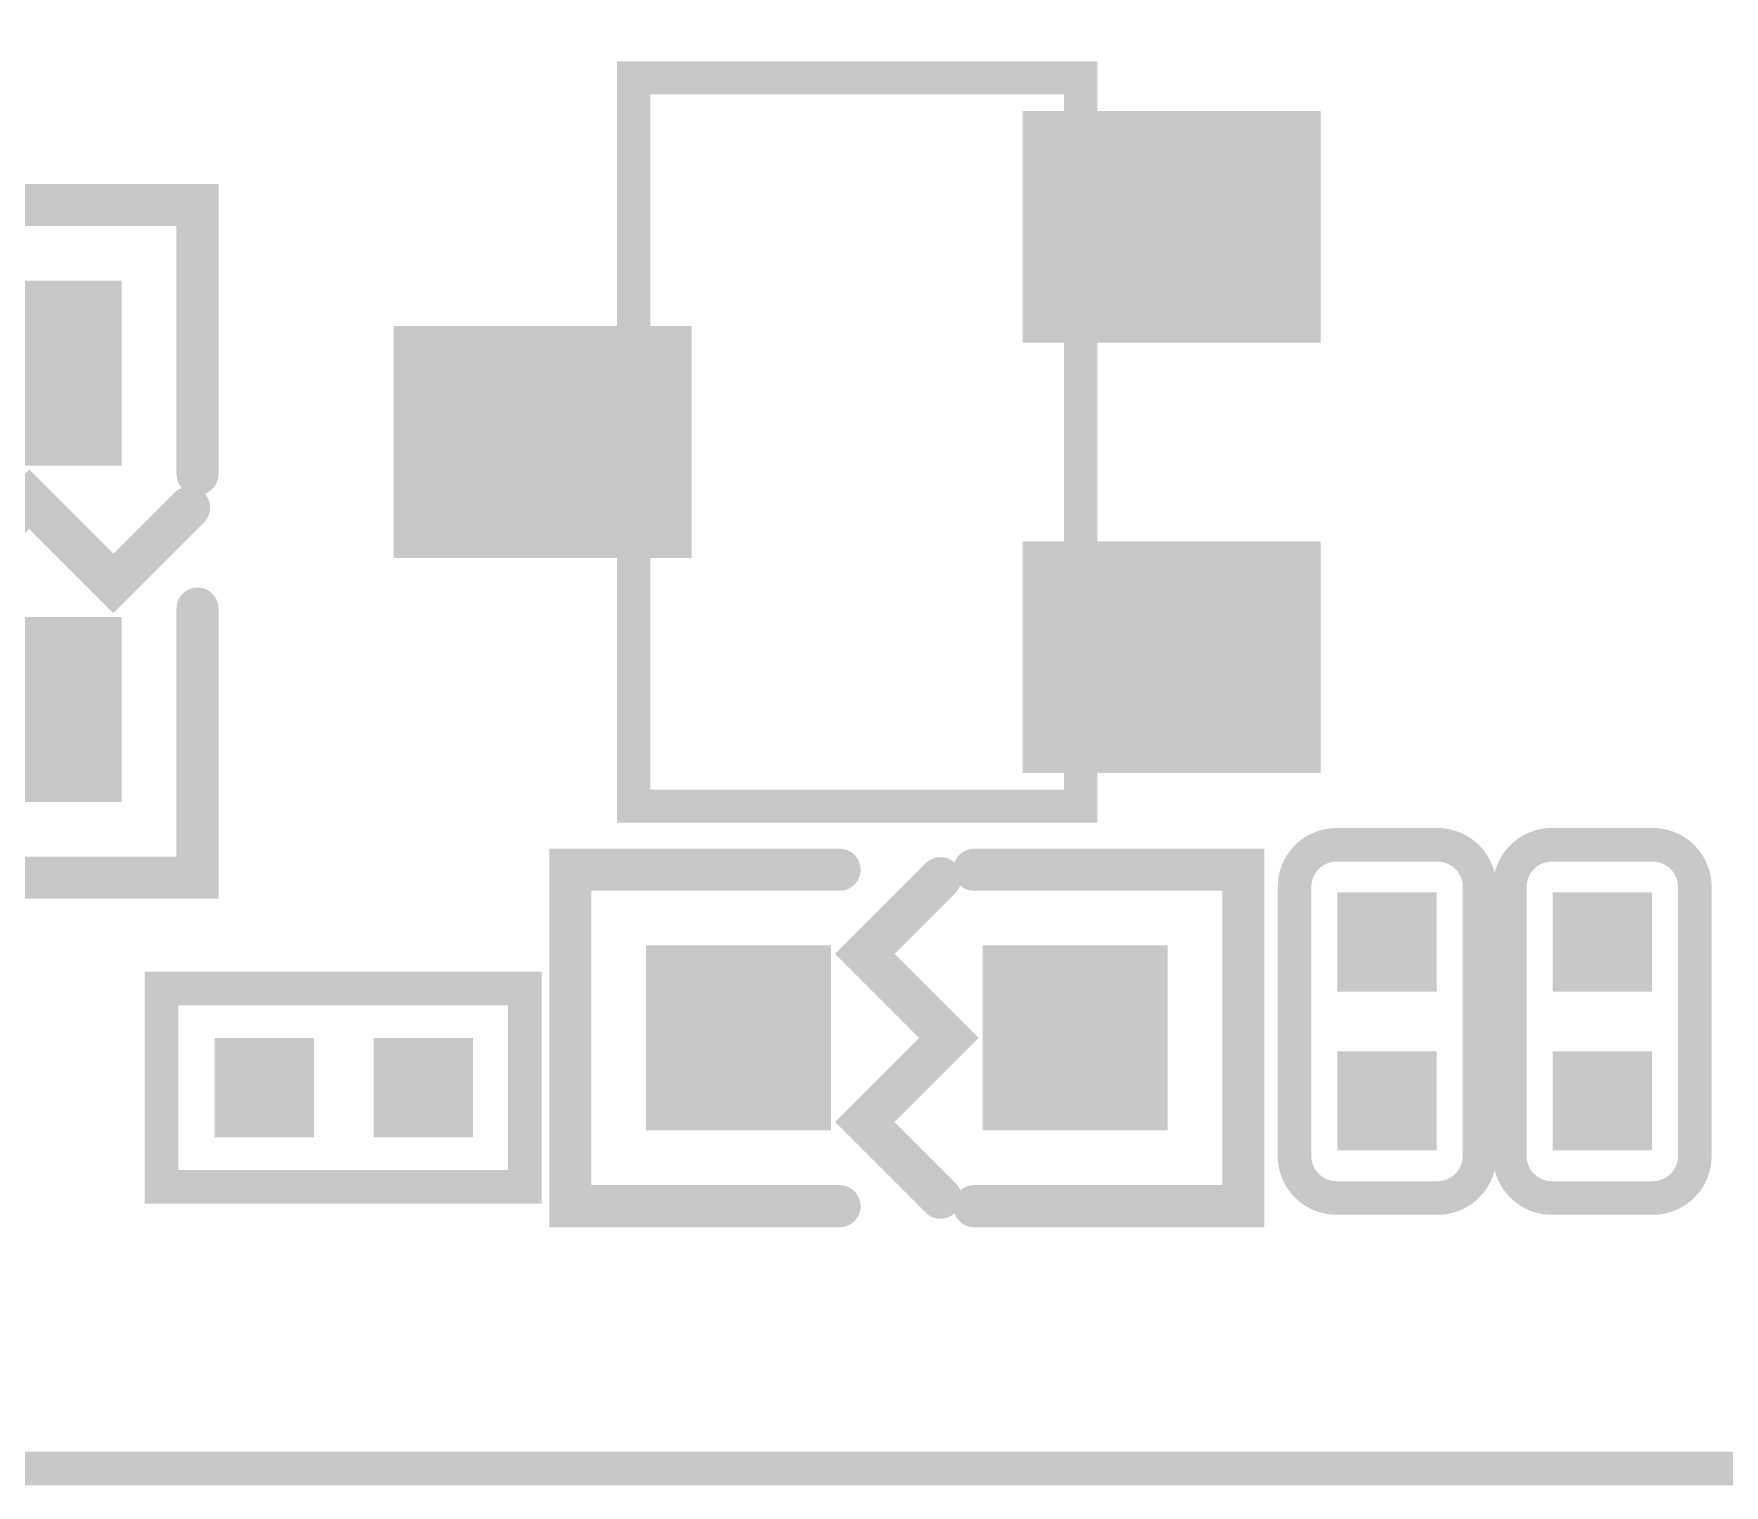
# Model space of a CAD drawing. Extents: x -0.1 to 65.1, y -1.2 to 30.1.
# Drawn here: x 25.66 to 30.77, y -0.05 to 4.33 of the extents above; entities that cross this region are included whole.
import ezdxf

# ---------------------------------------------------------------- set-up
doc = ezdxf.new("R2010")
doc.units = 0
doc.header["$MEASUREMENT"] = 0
doc.layers.get('0').update_dxf_attribs({"linetype": 'CONTINUOUS'})
for name, color, linetype in [('BOARD_OUTLINE_00', 183, 'CONTINUOUS'), ('DRIL_NPLTE_THRU_01', 3, 'CONTINUOUS'), ('DRIL_NPLTE_THRU_02', 171, 'CONTINUOUS'), ('DRIL_NPLTE_THRU_03', 34, 'CONTINUOUS'), ('DRIL_NPLTE_THRU_04', 222, 'CONTINUOUS'), ('DRIL_NPLTE_THRU_05', 171, 'CONTINUOUS'), ('DRIL_NPLTE_THRU_06', 186, 'CONTINUOUS'), ('DRIL_NPLTE_THRU_07', 171, 'CONTINUOUS'), ('DRIL_NPLTE_THRU_08', 2, 'CONTINUOUS'), ('DRIL_PLTE_THRU_01', 3, 'CONTINUOUS'), ('DRIL_PLTE_THRU_02', 171, 'CONTINUOUS'), ('DRIL_PLTE_THRU_03', 34, 'CONTINUOUS'), ('DRIL_PLTE_THRU_04', 222, 'CONTINUOUS'), ('DRIL_PLTE_THRU_05', 171, 'CONTINUOUS'), ('DRIL_PLTE_THRU_06', 186, 'CONTINUOUS'), ('DRIL_PLTE_THRU_07', 171, 'CONTINUOUS'), ('DRIL_PLTE_THRU_08', 2, 'CONTINUOUS'), ('PADS_BOT', 56, 'CONTINUOUS'), ('PADS_INNER', 96, 'CONTINUOUS'), ('PADS_TOP', 96, 'CONTINUOUS'), ('PART_TOP_2DLINE_00', 254, 'CONTINUOUS'), ('PART_TOP_2DLINE_01', 254, 'CONTINUOUS')]:
    doc.layers.add(name, color=color, linetype=linetype)

# ---------------------------------------------------------------- blocks, each defined once
blk = doc.blocks.new('BOARD_1')
at = {"layer": 'BOARD_OUTLINE_00', "const_width": 0.1016}
blk.add_lwpolyline([(0, 0), (0, 24.8539, -0.414214), (2.4575, 27.3114), (62.5221, 27.3114, -0.414214), (65.0018, 24.8317), (65.0018, -0.2286, -0.414214), (62.5364, -2.694), (2.5273, -2.694, -0.414214), (-0.0135, -0.1532), (-0.0135, 0)], format="xyb", close=True, dxfattribs=at)
blk = doc.blocks.new('SMOOTH_0$1016')
at = {"const_width": 0.0508}
blk.add_lwpolyline([(-0.0254, 0, 1), (0.0254, 0, 1)], format="xyb", close=True, dxfattribs=at)
blk = doc.blocks.new('PART_BODY_TOP_72')
at = {"layer": 'PART_TOP_2DLINE_01', "const_width": 0.1016}
blk.add_lwpolyline([(-0.5461, -0.29972), (0.55118, -0.29972), (0.55118, 0.29972), (-0.5461, 0.29972)], close=True, dxfattribs=at)
at = {"layer": 'PART_TOP_2DLINE_01'}
for p in [(-0.5461, 0.29972), (0.55118, 0.29972), (-0.5461, -0.29972), (0.55118, -0.29972)]:
    blk.add_blockref('SMOOTH_0$1016', p, dxfattribs=at)
blk = doc.blocks.new('DRIL_HOLE_0')
blk.add_lwpolyline([(0, 0, 1), (0, 0, 1)], format="xyb", close=True)
blk = doc.blocks.new('PAD_0')
blk.add_lwpolyline([(0, 0, 1), (0, 0, 1)], format="xyb", close=True)
blk = doc.blocks.new('PAD_1')
at = {"const_width": 0.29972}
blk.add_lwpolyline([(-0.14986, 0), (0.14986, 0)], dxfattribs=at)
blk = doc.blocks.new('STK_TOP_11')
at = {"layer": 'DRIL_NPLTE_THRU_01'}
blk.add_blockref('DRIL_HOLE_0', (0, 0), dxfattribs=at)
at = {"layer": 'DRIL_NPLTE_THRU_02'}
blk.add_blockref('DRIL_HOLE_0', (0, 0), dxfattribs=at)
at = {"layer": 'DRIL_NPLTE_THRU_03'}
blk.add_blockref('DRIL_HOLE_0', (0, 0), dxfattribs=at)
at = {"layer": 'DRIL_NPLTE_THRU_04'}
blk.add_blockref('DRIL_HOLE_0', (0, 0), dxfattribs=at)
at = {"layer": 'DRIL_NPLTE_THRU_05'}
blk.add_blockref('DRIL_HOLE_0', (0, 0), dxfattribs=at)
at = {"layer": 'DRIL_NPLTE_THRU_06'}
blk.add_blockref('DRIL_HOLE_0', (0, 0), dxfattribs=at)
at = {"layer": 'DRIL_NPLTE_THRU_07'}
blk.add_blockref('DRIL_HOLE_0', (0, 0), dxfattribs=at)
at = {"layer": 'DRIL_NPLTE_THRU_08'}
blk.add_blockref('DRIL_HOLE_0', (0, 0), dxfattribs=at)
at = {"layer": 'PADS_BOT'}
blk.add_blockref('PAD_0', (0, 0), dxfattribs=at)
at = {"layer": 'PADS_INNER'}
blk.add_blockref('PAD_0', (0, 0), dxfattribs=at)
at = {"layer": 'PADS_TOP'}
blk.add_blockref('PAD_1', (0, 0), dxfattribs=at)
blk = doc.blocks.new('SYM_TOP_18')
for name, p in [('PART_BODY_TOP_72', (0, 0)), ('STK_TOP_11', (-0.24003, 0)), ('STK_TOP_11', (0.24003, 0))]:
    blk.add_blockref(name, p)
blk = doc.blocks.new('PART_TOP_20')
blk.add_blockref('SYM_TOP_18', (0, 0))
blk = doc.blocks.new('PART_BODY_TOP_64')
at = {"layer": 'PART_TOP_2DLINE_00', "const_width": 0.1016}
blk.add_lwpolyline([(-0.5334, 0.1524, -0.414214), (-0.4064, 0.2794), (0.4064, 0.2794, -0.414214), (0.5334, 0.1524), (0.5334, -0.1524, -0.414214), (0.4064, -0.2794), (-0.4064, -0.2794, -0.414214), (-0.5334, -0.1524)], format="xyb", close=True, dxfattribs=at)
at = {"layer": 'PART_TOP_2DLINE_00'}
for p in [(-0.4064, 0.2794), (-0.5334, 0.1524)]:
    blk.add_blockref('SMOOTH_0$1016', p, dxfattribs=at)
blk = doc.blocks.new('SYM_TOP_10')
for name, p in [('PART_BODY_TOP_64', (0, 0)), ('STK_TOP_11', (-0.24003, 0)), ('STK_TOP_11', (0.24003, 0))]:
    blk.add_blockref(name, p)
blk = doc.blocks.new('PART_TOP_254')
blk.add_blockref('SYM_TOP_10', (0, 0))
blk = doc.blocks.new('PART_TOP_255')
blk.add_blockref('SYM_TOP_10', (0, 0))
blk = doc.blocks.new('SMOOTH_0$127')
at = {"const_width": 0.0635}
blk.add_lwpolyline([(-0.03175, 0, 1), (0.03175, 0, 1)], format="xyb", close=True, dxfattribs=at)
blk = doc.blocks.new('PART_BODY_TOP_100')
at = {"layer": 'PART_TOP_2DLINE_00', "const_width": 0.127}
for points in [[(-0.2032, 0.508), (-1.016, 0.508), (-1.016, -0.508), (-0.2032, -0.508)], [(0.2032, 0.508), (1.016, 0.508), (1.016, -0.508), (0.2032, -0.508)], [(0.1016, 0.4826), (-0.127, 0.254), (0.127, 0), (-0.127, -0.254), (0.1016, -0.4826)]]:
    blk.add_lwpolyline(points, dxfattribs=at)
at = {"layer": 'PART_TOP_2DLINE_00'}
for p in [(-1.016, 0.508), (-0.2032, 0.508), (0.2032, 0.508), (1.016, 0.508), (0.1016, 0.4826), (-0.127, 0.254), (0.127, 0), (-0.127, -0.254), (-1.016, -0.508), (-0.2032, -0.508), (0.1016, -0.4826), (0.2032, -0.508), (1.016, -0.508)]:
    blk.add_blockref('SMOOTH_0$127', p, dxfattribs=at)
blk = doc.blocks.new('PAD_5')
at = {"const_width": 0.5588}
blk.add_lwpolyline([(-0.2794, 0), (0.2794, 0)], dxfattribs=at)
blk = doc.blocks.new('STK_TOP_12')
at = {"layer": 'DRIL_PLTE_THRU_01'}
blk.add_blockref('DRIL_HOLE_0', (0, 0), dxfattribs=at)
at = {"layer": 'DRIL_PLTE_THRU_02'}
blk.add_blockref('DRIL_HOLE_0', (0, 0), dxfattribs=at)
at = {"layer": 'DRIL_PLTE_THRU_03'}
blk.add_blockref('DRIL_HOLE_0', (0, 0), dxfattribs=at)
at = {"layer": 'DRIL_PLTE_THRU_04'}
blk.add_blockref('DRIL_HOLE_0', (0, 0), dxfattribs=at)
at = {"layer": 'DRIL_PLTE_THRU_05'}
blk.add_blockref('DRIL_HOLE_0', (0, 0), dxfattribs=at)
at = {"layer": 'DRIL_PLTE_THRU_06'}
blk.add_blockref('DRIL_HOLE_0', (0, 0), dxfattribs=at)
at = {"layer": 'DRIL_PLTE_THRU_07'}
blk.add_blockref('DRIL_HOLE_0', (0, 0), dxfattribs=at)
at = {"layer": 'DRIL_PLTE_THRU_08'}
blk.add_blockref('DRIL_HOLE_0', (0, 0), dxfattribs=at)
at = {"layer": 'PADS_BOT'}
blk.add_blockref('PAD_0', (0, 0), dxfattribs=at)
at = {"layer": 'PADS_INNER'}
blk.add_blockref('PAD_0', (0, 0), dxfattribs=at)
at = {"layer": 'PADS_TOP'}
blk.add_blockref('PAD_5', (0, 0), dxfattribs=at)
blk = doc.blocks.new('SYM_TOP_46')
for name, p in [('PART_BODY_TOP_100', (0, 0)), ('STK_TOP_12', (-0.508, 0)), ('STK_TOP_12', (0.508, 0))]:
    blk.add_blockref(name, p)
blk = doc.blocks.new('PART_TOP_264')
blk.add_blockref('SYM_TOP_46', (0, 0))
blk = doc.blocks.new('PART_TOP_265')
blk.add_blockref('SYM_TOP_46', (0, 0))
blk = doc.blocks.new('SMOOTH_0$1')
at = {"const_width": 0.05}
blk.add_lwpolyline([(-0.025, 0, 1), (0.025, 0, 1)], format="xyb", close=True, dxfattribs=at)
blk = doc.blocks.new('PART_BODY_TOP_129')
at = {"layer": 'PART_TOP_2DLINE_00', "const_width": 0.1}
blk.add_lwpolyline([(-1.1001, -0.6749), (1.1001, -0.6749), (1.1001, 0.6749), (-1.1001, 0.6749)], close=True, dxfattribs=at)
at = {"layer": 'PART_TOP_2DLINE_00'}
for p in [(-1.1001, 0.6749), (1.1001, 0.6749), (-1.1001, -0.6749), (1.1001, -0.6749)]:
    blk.add_blockref('SMOOTH_0$1', p, dxfattribs=at)
blk = doc.blocks.new('PAD_59')
at = {"const_width": 0.7}
blk.add_lwpolyline([(-0.45, 0), (0.45, 0)], dxfattribs=at)
blk = doc.blocks.new('STK_TOP_84')
at = {"layer": 'DRIL_PLTE_THRU_01'}
blk.add_blockref('DRIL_HOLE_0', (0, 0), dxfattribs=at)
at = {"layer": 'DRIL_PLTE_THRU_02'}
blk.add_blockref('DRIL_HOLE_0', (0, 0), dxfattribs=at)
at = {"layer": 'DRIL_PLTE_THRU_03'}
blk.add_blockref('DRIL_HOLE_0', (0, 0), dxfattribs=at)
at = {"layer": 'DRIL_PLTE_THRU_04'}
blk.add_blockref('DRIL_HOLE_0', (0, 0), dxfattribs=at)
at = {"layer": 'DRIL_PLTE_THRU_05'}
blk.add_blockref('DRIL_HOLE_0', (0, 0), dxfattribs=at)
at = {"layer": 'DRIL_PLTE_THRU_06'}
blk.add_blockref('DRIL_HOLE_0', (0, 0), dxfattribs=at)
at = {"layer": 'DRIL_PLTE_THRU_07'}
blk.add_blockref('DRIL_HOLE_0', (0, 0), dxfattribs=at)
at = {"layer": 'DRIL_PLTE_THRU_08'}
blk.add_blockref('DRIL_HOLE_0', (0, 0), dxfattribs=at)
at = {"layer": 'PADS_BOT'}
blk.add_blockref('PAD_0', (0, 0), dxfattribs=at)
at = {"layer": 'PADS_INNER'}
blk.add_blockref('PAD_0', (0, 0), dxfattribs=at)
at = {"layer": 'PADS_TOP', "rotation": 90}
blk.add_blockref('PAD_59', (0, 0), dxfattribs=at)
blk = doc.blocks.new('SYM_TOP_75')
for name, p in [('STK_TOP_84', (0, 0.95)), ('PART_BODY_TOP_129', (0, 0)), ('STK_TOP_84', (-0.65, -0.95)), ('STK_TOP_84', (0.65, -0.95))]:
    blk.add_blockref(name, p)
blk = doc.blocks.new('PART_TOP_269')
blk.add_blockref('SYM_TOP_75', (0, 0))

msp = doc.modelspace()

# ---------------------------------------------------------------- block references
for name, p in [('BOARD_1', (0, 2.69399)), ('PART_TOP_265', (28.3, 1.3))]:
    msp.add_blockref(name, p)
for name, p, rotation in [('PART_TOP_269', (28.15, 3.1), 90), ('PART_TOP_264', (25.65, 2.8), 90), ('PART_TOP_254', (29.75, 1.35), 270), ('PART_TOP_255', (30.4, 1.35), 270), ('PART_TOP_20', (26.6, 1.15), 180)]:
    msp.add_blockref(name, p, dxfattribs=dict(rotation=rotation))

doc.saveas('drawing.dxf')
